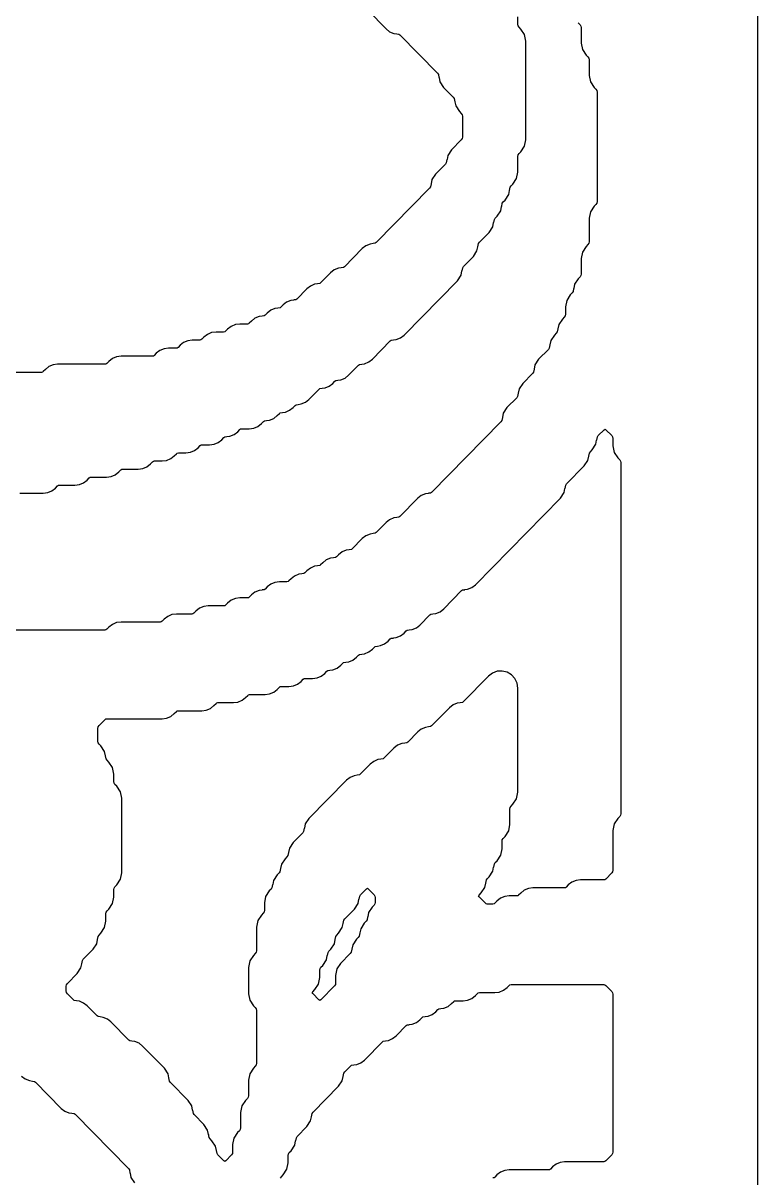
# Model space of a CAD drawing. Header units: millimetres. Extents: x 0 to 63, y 0 to 126.
# Drawn here: x 41.82 to 63.27, y 37.82 to 71.55 of the extents above; entities that cross this region are included whole.
import ezdxf

# ---------------------------------------------------------------- set-up
doc = ezdxf.new("R2010")
doc.units = ezdxf.units.MM
doc.layers.add('CUT', color=1, linetype='Continuous')

msp = doc.modelspace()

# ---------------------------------------------------------------- linework, layer by layer
at = {"layer": 'CUT'}
for points in [[(21.134, 126), (13.134, 126), (13.134, 123), (0, 123), (0, 3), (13.134, 3), (13.134, 0), (21.134, 0), (21.134, 3), (42.134, 3), (42.134, 0), (50.134, 0), (50.134, 3), (63.2679, 3), (63.2679, 123), (50.134, 123), (50.134, 126), (42.134, 126), (42.134, 123), (21.134, 123)], [(43.8623, 44.5012), (43.9684, 44.6623), (43.9929, 44.7865), (43.9963, 44.7859), (44.0145, 44.8787), (44.0398, 44.9171), (44.0935, 44.9717), (44.1997, 45.1329), (44.2369, 45.3222), (44.2369, 45.5395), (44.2458, 45.5846), (44.2711, 45.623), (44.3248, 45.6776), (44.4309, 45.8388), (44.4682, 46.0281), (44.4682, 46.2454), (44.477, 46.2905), (44.5023, 46.3288), (44.556, 46.3835), (44.6622, 46.5446), (44.6994, 46.734), (44.6994, 48.9131), (44.6622, 49.1024), (44.556, 49.2635), (44.5023, 49.3182), (44.477, 49.3566), (44.4682, 49.4016), (44.4682, 49.619), (44.4309, 49.8083), (44.3248, 49.9694), (44.2711, 50.0241), (44.2458, 50.0625), (44.2275, 50.1553), (44.2241, 50.1546), (44.1997, 50.2789), (44.0935, 50.44), (44.0398, 50.4947), (44.0145, 50.533), (44.0057, 50.5781), (44.0057, 50.9513), (44.0145, 50.9964), (44.0398, 51.0347), (44.2137, 51.2117), (44.2387, 51.2311), (44.2701, 51.2353), (45.8772, 51.2353), (46.008, 51.2527), (46.1297, 51.3037), (46.2338, 51.3848), (46.2949, 51.447), (46.3199, 51.4664), (46.3513, 51.4706), (47.0335, 51.4706), (47.1643, 51.488), (47.286, 51.539), (47.3901, 51.6201), (47.4511, 51.6823), (47.4761, 51.7017), (47.5075, 51.7059), (47.9585, 51.7059), (48.0893, 51.7233), (48.211, 51.7743), (48.3151, 51.8554), (48.3761, 51.9175), (48.4011, 51.937), (48.4325, 51.9412), (48.8834, 51.9412), (49.0142, 51.9586), (49.1359, 52.0096), (49.2401, 52.0907), (49.3011, 52.1528), (49.3261, 52.1723), (49.3575, 52.1765), (49.5772, 52.1765), (49.708, 52.1939), (49.8297, 52.2449), (49.9338, 52.326), (49.9949, 52.3881), (50.0198, 52.4076), (50.0512, 52.4118), (50.2709, 52.4118), (50.4017, 52.4292), (50.5234, 52.4802), (50.6275, 52.5613), (50.6886, 52.6234), (50.7136, 52.6429), (50.7778, 52.6514), (50.7776, 52.6529), (50.8642, 52.6645), (50.9859, 52.7155), (51.09, 52.7966), (51.1511, 52.8587), (51.1761, 52.8782), (51.2403, 52.8867), (51.2401, 52.8882), (51.3267, 52.8998), (51.4484, 52.9508), (51.5525, 53.0319), (51.6136, 53.094), (51.6386, 53.1135), (51.7028, 53.122), (51.7026, 53.1235), (51.7892, 53.1351), (51.9109, 53.1861), (52.015, 53.2672), (52.0761, 53.3293), (52.1011, 53.3488), (52.1653, 53.3573), (52.1651, 53.3588), (52.2517, 53.3704), (52.3734, 53.4214), (52.4775, 53.5025), (52.5386, 53.5646), (52.5635, 53.5841), (52.6278, 53.5926), (52.6276, 53.5941), (52.7142, 53.6056), (52.8359, 53.6567), (52.94, 53.7378), (53.0011, 53.7999), (53.026, 53.8194), (53.0903, 53.8279), (53.0901, 53.8294), (53.1767, 53.8409), (53.2984, 53.892), (53.4025, 53.9731), (53.6948, 54.2705), (53.7198, 54.2899), (53.784, 54.2985), (53.7838, 54.3), (53.8704, 54.3115), (53.9921, 54.3626), (54.0962, 54.4436), (54.6198, 54.9764), (54.6448, 54.9958), (54.709, 55.0044), (54.7088, 55.0059), (54.7954, 55.0174), (54.9171, 55.0684), (55.0212, 55.1495), (57.5058, 57.6776), (57.612, 57.8388), (57.6364, 57.963), (57.6398, 57.9623), (57.6581, 58.0552), (57.6834, 58.0936), (58.1996, 58.6188), (58.3057, 58.7799), (58.3302, 58.9042), (58.3336, 58.9035), (58.3518, 58.9964), (58.3771, 59.0347), (58.4308, 59.0894), (58.537, 59.2505), (58.5614, 59.3748), (58.5648, 59.3741), (58.5831, 59.467), (58.6083, 59.5053), (58.7776, 59.6775), (58.8055, 59.6981), (58.8333, 59.6775), (59.0026, 59.5053), (59.0278, 59.467), (59.0367, 59.4219), (59.0367, 59.2046), (59.0739, 59.0152), (59.1801, 58.8541), (59.2338, 58.7994), (59.2591, 58.7611), (59.2679, 58.716), (59.2679, 48.4605), (59.2591, 48.4154), (59.2338, 48.377), (59.1801, 48.3224), (59.0739, 48.1612), (59.0367, 47.9719), (59.0367, 46.8134), (59.0278, 46.7683), (59.0026, 46.73), (58.8287, 46.553), (58.8037, 46.5336), (58.7723, 46.5294), (58.0901, 46.5294), (57.9593, 46.512), (57.8376, 46.461), (57.7335, 46.3799), (57.6724, 46.3177), (57.6475, 46.2983), (57.6161, 46.2941), (56.7026, 46.2941), (56.5718, 46.2767), (56.4501, 46.2257), (56.346, 46.1446), (56.285, 46.0825), (56.26, 46.063), (56.2286, 46.0588), (56.0089, 46.0588), (55.8781, 46.0414), (55.7564, 45.9904), (55.6523, 45.9093), (55.5912, 45.8472), (55.5663, 45.8277), (55.5349, 45.8235), (55.3699, 45.8235), (55.3385, 45.8277), (55.3135, 45.8472), (55.1328, 46.0311), (55.1129, 46.0588), (55.1328, 46.0866), (55.1934, 46.1482), (55.2995, 46.3094), (55.324, 46.4336), (55.3274, 46.4329), (55.3456, 46.5258), (55.3709, 46.5641), (55.4246, 46.6188), (55.5308, 46.7799), (55.5552, 46.9042), (55.5586, 46.9035), (55.5769, 46.9964), (55.6021, 47.0347), (55.6559, 47.0894), (55.762, 47.2505), (55.7992, 47.4399), (55.7992, 47.6572), (55.8081, 47.7023), (55.8334, 47.7406), (55.8871, 47.7953), (55.9933, 47.9564), (56.0305, 48.1457), (56.0305, 48.5984), (56.0394, 48.6434), (56.0646, 48.6818), (56.1183, 48.7365), (56.2245, 48.8976), (56.2617, 49.0869), (56.2617, 52.1309), (56.2401, 52.2765), (56.1769, 52.4096), (56.0777, 52.5184), (55.9511, 52.5936), (55.8081, 52.6287), (55.661, 52.6206), (55.5227, 52.57), (55.4051, 52.4813), (54.6662, 51.7295), (54.6413, 51.7101), (54.577, 51.7015), (54.5772, 51.7), (54.4906, 51.6885), (54.3689, 51.6374), (54.2648, 51.5564), (53.7413, 51.0236), (53.7163, 51.0042), (53.652, 50.9956), (53.6523, 50.9941), (53.5656, 50.9826), (53.4439, 50.9316), (53.3398, 50.8505), (53.0475, 50.553), (53.0225, 50.5336), (52.9583, 50.525), (52.9585, 50.5235), (52.8719, 50.512), (52.7502, 50.461), (52.6461, 50.3799), (52.3538, 50.0825), (52.3288, 50.063), (52.2646, 50.0545), (52.2648, 50.0529), (52.1781, 50.0414), (52.0565, 49.9904), (51.9523, 49.9093), (51.66, 49.6119), (51.6351, 49.5924), (51.5708, 49.5839), (51.571, 49.5824), (51.4844, 49.5708), (51.3627, 49.5198), (51.2586, 49.4387), (50.1615, 48.3224), (50.0553, 48.1612), (50.0309, 48.037), (50.0275, 48.0377), (50.0092, 47.9448), (49.9839, 47.9064), (49.699, 47.6165), (49.5928, 47.4554), (49.5684, 47.3311), (49.565, 47.3318), (49.5467, 47.2389), (49.5215, 47.2006), (49.4677, 47.1459), (49.3616, 46.9848), (49.3371, 46.8605), (49.3337, 46.8612), (49.3155, 46.7683), (49.2902, 46.73), (49.2365, 46.6753), (49.1303, 46.5142), (49.1059, 46.3899), (49.1025, 46.3906), (49.0842, 46.2977), (49.059, 46.2594), (49.0052, 46.2047), (48.8991, 46.0436), (48.8618, 45.8543), (48.8618, 45.6369), (48.853, 45.5919), (48.8277, 45.5535), (48.774, 45.4988), (48.6678, 45.3377), (48.6306, 45.1484), (48.6306, 44.4605), (48.6217, 44.4154), (48.5965, 44.377), (48.5427, 44.3224), (48.4366, 44.1612), (48.3994, 43.9719), (48.3994, 43.2046), (48.4366, 43.0152), (48.5427, 42.8541), (48.5965, 42.7994), (48.6217, 42.7611), (48.6306, 42.716), (48.6306, 41.1663), (48.6217, 41.1213), (48.5965, 41.0829), (48.5427, 41.0283), (48.4366, 40.8671), (48.3994, 40.6778), (48.3994, 40.2252), (48.3905, 40.1801), (48.3652, 40.1417), (48.3115, 40.0871), (48.2053, 39.9259), (48.1681, 39.7366), (48.1681, 39.284), (48.1592, 39.2389), (48.134, 39.2006), (48.0803, 39.1459), (47.9741, 38.9848), (47.9369, 38.7954), (47.9369, 38.5781), (47.928, 38.533), (47.9027, 38.4947), (47.7335, 38.3225), (47.7056, 38.3019), (47.6777, 38.3225), (47.5085, 38.4947), (47.4832, 38.533), (47.465, 38.6259), (47.4616, 38.6252), (47.4371, 38.7495), (47.331, 38.9106), (47.2773, 38.9653), (47.252, 39.0036), (47.2337, 39.0965), (47.2303, 39.0958), (47.2059, 39.2201), (47.0997, 39.3812), (46.8148, 39.6712), (46.7895, 39.7095), (46.7712, 39.8024), (46.7678, 39.8017), (46.7434, 39.9259), (46.6372, 40.0871), (46.121, 40.6123), (46.0958, 40.6507), (46.0775, 40.7435), (46.0741, 40.7429), (46.0497, 40.8671), (45.9435, 41.0283), (45.3089, 41.674), (45.2048, 41.7551), (45.0831, 41.8061), (44.9964, 41.8176), (44.9966, 41.8192), (44.9324, 41.8277), (44.9074, 41.8472), (44.3839, 42.3799), (44.2798, 42.461), (44.1581, 42.512), (44.0714, 42.5235), (44.0717, 42.525), (44.0074, 42.5336), (43.9824, 42.553), (43.6901, 42.8505), (43.586, 42.9316), (43.4643, 42.9826), (43.3777, 42.9941), (43.3779, 42.9956), (43.3137, 43.0042), (43.2887, 43.0236), (43.1148, 43.2006), (43.0895, 43.2389), (43.0807, 43.284), (43.0807, 43.4219), (43.0895, 43.467), (43.1148, 43.5053), (43.3998, 43.7953), (43.5059, 43.9564), (43.5304, 44.0807), (43.5338, 44.08), (43.552, 44.1728), (43.5773, 44.2112)], [(50.7997, 44.5012), (50.9058, 44.6623), (50.9303, 44.7865), (50.9337, 44.7859), (50.9519, 44.8787), (50.9772, 44.9171), (51.0309, 44.9717), (51.1371, 45.1329), (51.1615, 45.2571), (51.1649, 45.2565), (51.1832, 45.3493), (51.2085, 45.3877), (51.4934, 45.6776), (51.5996, 45.8388), (51.624, 45.963), (51.6274, 45.9623), (51.6457, 46.0552), (51.6709, 46.0936), (51.8402, 46.2657), (51.8681, 46.2863), (51.8959, 46.2657), (52.0652, 46.0936), (52.0904, 46.0552), (52.0993, 46.0101), (52.0993, 45.8722), (52.0904, 45.8272), (52.0652, 45.7888), (52.0114, 45.7341), (51.9053, 45.573), (51.8809, 45.4488), (51.8775, 45.4494), (51.8592, 45.3566), (51.8339, 45.3182), (51.7802, 45.2635), (51.674, 45.1024), (51.6496, 44.9782), (51.6462, 44.9788), (51.6279, 44.886), (51.6027, 44.8476), (51.549, 44.793), (51.4428, 44.6318), (51.4184, 44.5076), (51.415, 44.5082), (51.3967, 44.4154), (51.3714, 44.377), (51.0865, 44.0871), (50.9803, 43.9259), (50.9431, 43.7366), (50.9431, 43.5193), (50.9342, 43.4742), (50.9089, 43.4359), (50.5085, 43.0284), (50.4806, 43.0078), (50.4527, 43.0284), (50.2766, 43.2075), (50.2567, 43.2353), (50.2766, 43.263), (50.3372, 43.3247), (50.4433, 43.4858), (50.4806, 43.6752), (50.4806, 43.8925), (50.4894, 43.9375), (50.5147, 43.9759), (50.5684, 44.0306), (50.6746, 44.1917), (50.699, 44.316), (50.7024, 44.3153), (50.7207, 44.4081), (50.746, 44.4465)]]:
    msp.add_lwpolyline(points, close=True, dxfattribs=at)
for points in [[(51.8913, 71.9175), (52.4148, 71.3848), (52.5189, 71.3037), (52.6406, 71.2527), (52.7273, 71.2412), (52.7271, 71.2397), (52.7913, 71.2311), (52.8163, 71.2117), (53.9151, 70.0936), (53.9404, 70.0552), (53.9587, 69.9623), (53.9621, 69.963), (53.9865, 69.8388), (54.0927, 69.6776), (54.3776, 69.3877), (54.4029, 69.3493), (54.4212, 69.2565), (54.4246, 69.2571), (54.449, 69.1329), (54.5552, 68.9717), (54.6089, 68.9171), (54.6342, 68.8787), (54.643, 68.8337), (54.643, 68.2252), (54.6342, 68.1801), (54.6089, 68.1417), (54.3239, 67.8518), (54.2178, 67.6906), (54.1933, 67.5664), (54.1899, 67.5671), (54.1717, 67.4742), (54.1464, 67.4359), (53.8614, 67.1459), (53.7553, 66.9848), (53.7308, 66.8605), (53.7274, 66.8612), (53.7092, 66.7683), (53.6839, 66.73), (52.1225, 65.1413), (52.0976, 65.1218), (52.0333, 65.1133), (52.0335, 65.1118), (51.9469, 65.1002), (51.8252, 65.0492), (51.7211, 64.9681), (51.1975, 64.4354), (51.1726, 64.4159), (51.1083, 64.4074), (51.1085, 64.4059), (51.0219, 64.3944), (50.9002, 64.3433), (50.7961, 64.2622), (50.5038, 63.9648), (50.4788, 63.9454), (50.4146, 63.9368), (50.4148, 63.9353), (50.3282, 63.9238), (50.2065, 63.8727), (50.1024, 63.7916), (49.8101, 63.4942), (49.7851, 63.4748), (49.7209, 63.4662), (49.7211, 63.4647), (49.6344, 63.4532), (49.5127, 63.4021), (49.4086, 63.3211), (49.3476, 63.2589), (49.3226, 63.2395), (49.2584, 63.2309), (49.2586, 63.2294), (49.1719, 63.2179), (49.0502, 63.1669), (48.9461, 63.0858), (48.8851, 63.0236), (48.8601, 63.0042), (48.7959, 62.9956), (48.7961, 62.9941), (48.7095, 62.9826), (48.5878, 62.9316), (48.4836, 62.8505), (48.4226, 62.7883), (48.3976, 62.7689), (48.3662, 62.7647), (48.1465, 62.7647), (48.0157, 62.7473), (47.894, 62.6963), (47.7899, 62.6152), (47.7288, 62.553), (47.7039, 62.5336), (47.6725, 62.5294), (47.4528, 62.5294), (47.322, 62.512), (47.2003, 62.461), (47.0962, 62.3799), (47.0351, 62.3177), (47.0101, 62.2983), (46.9787, 62.2941), (46.759, 62.2941), (46.6282, 62.2767), (46.5065, 62.2257), (46.4024, 62.1446), (46.3414, 62.0825), (46.3164, 62.063), (46.285, 62.0588), (46.0653, 62.0588), (45.9345, 62.0414), (45.8128, 61.9904), (45.7087, 61.9093), (45.6476, 61.8472), (45.6226, 61.8277), (45.5913, 61.8235), (44.6778, 61.8235), (44.547, 61.8061), (44.4253, 61.7551), (44.3212, 61.674), (44.2601, 61.6119), (44.2352, 61.5924), (44.2038, 61.5882), (42.8278, 61.5882), (42.697, 61.5708), (42.5753, 61.5198), (42.4712, 61.4387), (42.4102, 61.3766), (42.3852, 61.3571), (42.3538, 61.3529), (41.4951, 61.3529)], [(58.0239, 71.56), (58.0776, 71.5053), (58.1029, 71.467), (58.1117, 71.4219), (58.1117, 70.9693), (58.149, 70.7799), (58.2551, 70.6188), (58.3088, 70.5641), (58.3341, 70.5258), (58.343, 70.4807), (58.343, 70.0281), (58.3802, 69.8388), (58.4864, 69.6776), (58.5401, 69.623), (58.5653, 69.5846), (58.5742, 69.5395), (58.5742, 66.3428), (58.5653, 66.2977), (58.5401, 66.2594), (58.4864, 66.2047), (58.3802, 66.0436), (58.343, 65.8543), (58.343, 65.1663), (58.3341, 65.1213), (58.3088, 65.0829), (58.2551, 65.0283), (58.149, 64.8671), (58.1117, 64.6778), (58.1117, 64.2252), (58.1029, 64.1801), (58.0776, 64.1417), (58.0239, 64.0871), (57.9177, 63.9259), (57.8933, 63.8017), (57.8899, 63.8024), (57.8716, 63.7095), (57.8463, 63.6712), (57.7926, 63.6165), (57.6865, 63.4554), (57.6492, 63.266), (57.6492, 63.0487), (57.6404, 63.0036), (57.6151, 62.9653), (57.5614, 62.9106), (57.4552, 62.7495), (57.4308, 62.6252), (57.4274, 62.6259), (57.4091, 62.533), (57.3838, 62.4947), (57.3301, 62.44), (57.224, 62.2789), (57.1995, 62.1546), (57.1961, 62.1553), (57.1779, 62.0625), (57.1526, 62.0241), (56.8676, 61.7341), (56.7615, 61.573), (56.737, 61.4488), (56.7336, 61.4494), (56.7154, 61.3566), (56.6901, 61.3182), (56.4051, 61.0283), (56.299, 60.8671), (56.2745, 60.7429), (56.2711, 60.7435), (56.2529, 60.6507), (56.2276, 60.6123), (55.9426, 60.3224), (55.8365, 60.1612), (55.812, 60.037), (55.8086, 60.0377), (55.7904, 59.9448), (55.7651, 59.9064), (53.7413, 57.8472), (53.7163, 57.8277), (53.652, 57.8192), (53.6523, 57.8176), (53.5656, 57.8061), (53.4439, 57.7551), (53.3398, 57.674), (52.8163, 57.1413), (52.7913, 57.1218), (52.7271, 57.1133), (52.7273, 57.1118), (52.6406, 57.1002), (52.5189, 57.0492), (52.4148, 56.9681), (52.1225, 56.6707), (52.0976, 56.6512), (52.0333, 56.6427), (52.0335, 56.6412), (51.9469, 56.6296), (51.8252, 56.5786), (51.7211, 56.4975), (51.4288, 56.2001), (51.4038, 56.1806), (51.3396, 56.1721), (51.3398, 56.1706), (51.2532, 56.1591), (51.1315, 56.108), (51.0274, 56.0269), (50.9663, 55.9648), (50.9413, 55.9454), (50.8771, 55.9368), (50.8773, 55.9353), (50.7907, 55.9238), (50.669, 55.8727), (50.5649, 55.7916), (50.5038, 55.7295), (50.4788, 55.7101), (50.4146, 55.7015), (50.4148, 55.7), (50.3282, 55.6885), (50.2065, 55.6374), (50.1024, 55.5564), (50.0413, 55.4942), (50.0163, 55.4748), (49.9521, 55.4662), (49.9523, 55.4647), (49.8657, 55.4532), (49.744, 55.4021), (49.6399, 55.3211), (49.5788, 55.2589), (49.5538, 55.2395), (49.5225, 55.2353), (49.3027, 55.2353), (49.1719, 55.2179), (49.0502, 55.1669), (48.9461, 55.0858), (48.8851, 55.0236), (48.8601, 55.0042), (48.7959, 54.9956), (48.7961, 54.9941), (48.7095, 54.9826), (48.5878, 54.9316), (48.4836, 54.8505), (48.4226, 54.7883), (48.3976, 54.7689), (48.3662, 54.7647), (48.1465, 54.7647), (48.0157, 54.7473), (47.894, 54.6963), (47.7899, 54.6152), (47.7288, 54.553), (47.7039, 54.5336), (47.6725, 54.5294), (47.2215, 54.5294), (47.0907, 54.512), (46.969, 54.461), (46.8649, 54.3799), (46.8039, 54.3177), (46.7789, 54.2983), (46.7475, 54.2941), (46.2965, 54.2941), (46.1657, 54.2767), (46.044, 54.2257), (45.9399, 54.1446), (45.8789, 54.0825), (45.8539, 54.063), (45.8225, 54.0588), (44.6778, 54.0588), (44.547, 54.0414), (44.4253, 53.9904), (44.3212, 53.9093), (44.2601, 53.8472), (44.2352, 53.8277), (44.2038, 53.8235), (40.3389, 53.8235)], [(41.7263, 57.8235), (42.4085, 57.8235), (42.5393, 57.8409), (42.661, 57.892), (42.7651, 57.9731), (42.8262, 58.0352), (42.8512, 58.0546), (42.8826, 58.0588), (43.3335, 58.0588), (43.4643, 58.0762), (43.586, 58.1273), (43.6901, 58.2084), (43.7512, 58.2705), (43.7762, 58.2899), (43.8076, 58.2941), (44.2585, 58.2941), (44.3893, 58.3115), (44.511, 58.3626), (44.6151, 58.4436), (44.6762, 58.5058), (44.7012, 58.5252), (44.7325, 58.5294), (45.1835, 58.5294), (45.3143, 58.5468), (45.436, 58.5979), (45.5401, 58.6789), (45.6012, 58.7411), (45.6261, 58.7605), (45.6575, 58.7647), (45.8772, 58.7647), (46.008, 58.7821), (46.1297, 58.8331), (46.2338, 58.9142), (46.2949, 58.9764), (46.3199, 58.9958), (46.3513, 59), (46.571, 59), (46.7018, 59.0174), (46.8235, 59.0684), (46.9276, 59.1495), (46.9887, 59.2117), (47.0136, 59.2311), (47.045, 59.2353), (47.2647, 59.2353), (47.3955, 59.2527), (47.5172, 59.3037), (47.6213, 59.3848), (47.6824, 59.447), (47.7074, 59.4664), (47.7716, 59.475), (47.7714, 59.4765), (47.858, 59.488), (47.9797, 59.539), (48.0838, 59.6201), (48.1449, 59.6823), (48.1699, 59.7017), (48.2012, 59.7059), (48.421, 59.7059), (48.5518, 59.7233), (48.6735, 59.7743), (48.7776, 59.8554), (48.8386, 59.9175), (48.8636, 59.937), (48.9278, 59.9455), (48.9276, 59.9471), (49.0142, 59.9586), (49.1359, 60.0096), (49.2401, 60.0907), (49.3011, 60.1528), (49.3261, 60.1723), (49.3903, 60.1808), (49.3901, 60.1824), (49.4767, 60.1939), (49.5984, 60.2449), (49.7025, 60.326), (49.7636, 60.3881), (49.7886, 60.4076), (49.8528, 60.4161), (49.8526, 60.4176), (49.9392, 60.4292), (50.0609, 60.4802), (50.165, 60.5613), (50.4574, 60.8587), (50.4823, 60.8782), (50.5466, 60.8867), (50.5464, 60.8882), (50.633, 60.8998), (50.7547, 60.9508), (50.8588, 61.0319), (50.9198, 61.094), (50.9448, 61.1135), (51.009, 61.122), (51.0088, 61.1235), (51.0955, 61.1351), (51.2172, 61.1861), (51.3213, 61.2672), (51.6136, 61.5646), (51.6386, 61.5841), (51.7028, 61.5926), (51.7026, 61.5941), (51.7892, 61.6056), (51.9109, 61.6567), (52.015, 61.7378), (52.5386, 62.2705), (52.5635, 62.2899), (52.6278, 62.2985), (52.6276, 62.3), (52.7142, 62.3115), (52.8359, 62.3626), (52.94, 62.4436), (54.4996, 64.0306), (54.6058, 64.1917), (54.6302, 64.316), (54.6336, 64.3153), (54.6519, 64.4081), (54.6772, 64.4465), (54.9621, 64.7365), (55.0683, 64.8976), (55.0927, 65.0218), (55.0961, 65.0212), (55.1144, 65.114), (55.1396, 65.1524), (55.4246, 65.4423), (55.5308, 65.6035), (55.5552, 65.7277), (55.5586, 65.727), (55.5769, 65.8199), (55.6021, 65.8583), (55.6559, 65.9129), (55.762, 66.0741), (55.7864, 66.1983), (55.7899, 66.1976), (55.8081, 66.2905), (55.8334, 66.3288), (55.8871, 66.3835), (55.9933, 66.5446), (56.0177, 66.6689), (56.0211, 66.6682), (56.0394, 66.7611), (56.0646, 66.7994), (56.1183, 66.8541), (56.2245, 67.0152), (56.2617, 67.2046), (56.2617, 67.6572), (56.2706, 67.7023), (56.2959, 67.7406), (56.3496, 67.7953), (56.4558, 67.9564), (56.493, 68.1457), (56.493, 71.0307), (56.4558, 71.2201), (56.3496, 71.3812), (56.2959, 71.4359), (56.2706, 71.4742), (56.2617, 71.5193), (56.2617, 71.7366)], [(49.3332, 37.8199), (49.3585, 37.8583), (49.4122, 37.9129), (49.5184, 38.0741), (49.5556, 38.2634), (49.5556, 38.4807), (49.5645, 38.5258), (49.5897, 38.5641), (49.6434, 38.6188), (49.7496, 38.7799), (49.774, 38.9042), (49.7774, 38.9035), (49.7957, 38.9964), (49.821, 39.0347), (50.1059, 39.3247), (50.2121, 39.4858), (50.2365, 39.6101), (50.2399, 39.6094), (50.2582, 39.7023), (50.2835, 39.7406), (51.0309, 40.5012), (51.1371, 40.6623), (51.1615, 40.7865), (51.1649, 40.7859), (51.1832, 40.8787), (51.2085, 40.9171), (51.3823, 41.094), (51.4073, 41.1135), (51.4715, 41.122), (51.4713, 41.1235), (51.558, 41.1351), (51.6797, 41.1861), (51.7838, 41.2672), (52.3073, 41.7999), (52.3323, 41.8194), (52.3965, 41.8279), (52.3963, 41.8294), (52.4829, 41.8409), (52.6046, 41.892), (52.7088, 41.9731), (53.0011, 42.2705), (53.026, 42.2899), (53.0903, 42.2985), (53.0901, 42.3), (53.1767, 42.3115), (53.2984, 42.3626), (53.4025, 42.4436), (53.4636, 42.5058), (53.4885, 42.5252), (53.5528, 42.5338), (53.5526, 42.5353), (53.6392, 42.5468), (53.7609, 42.5979), (53.865, 42.6789), (53.9261, 42.7411), (53.951, 42.7605), (54.0153, 42.7691), (54.0151, 42.7706), (54.1017, 42.7821), (54.2234, 42.8331), (54.3275, 42.9142), (54.3885, 42.9764), (54.4135, 42.9958), (54.4449, 43), (54.6646, 43), (54.7954, 43.0174), (54.9171, 43.0684), (55.0212, 43.1495), (55.0823, 43.2117), (55.1073, 43.2311), (55.1386, 43.2353), (55.5896, 43.2353), (55.7204, 43.2527), (55.8421, 43.3037), (55.9462, 43.3848), (56.0073, 43.447), (56.0322, 43.4664), (56.0636, 43.4706), (58.7723, 43.4706), (58.8037, 43.4664), (58.8287, 43.447), (59.0026, 43.27), (59.0278, 43.2317), (59.0367, 43.1866), (59.0367, 38.5781), (59.0278, 38.533), (59.0026, 38.4947), (58.8287, 38.3177), (58.8037, 38.2983), (58.7723, 38.2941), (57.6276, 38.2941), (57.4968, 38.2767), (57.3751, 38.2257), (57.271, 38.1446), (57.21, 38.0825), (57.185, 38.063), (57.1536, 38.0588), (56.0089, 38.0588), (55.8781, 38.0414), (55.7564, 37.9904), (55.6523, 37.9093), (55.5912, 37.8472), (55.5663, 37.8277), (55.5349, 37.8235)], [(41.7775, 40.7966), (41.8816, 40.7155), (42.0033, 40.6645), (42.0899, 40.6529), (42.0897, 40.6514), (42.1539, 40.6429), (42.1789, 40.6234), (42.9337, 39.8554), (43.0378, 39.7743), (43.1595, 39.7233), (43.2462, 39.7118), (43.246, 39.7103), (43.3102, 39.7017), (43.3352, 39.6823), (44.8965, 38.0936), (44.9218, 38.0552), (44.9401, 37.9623), (44.9435, 37.963), (44.9679, 37.8388), (45.074, 37.6776)]]:
    msp.add_lwpolyline(points, dxfattribs=at)

doc.saveas('drawing.dxf')
